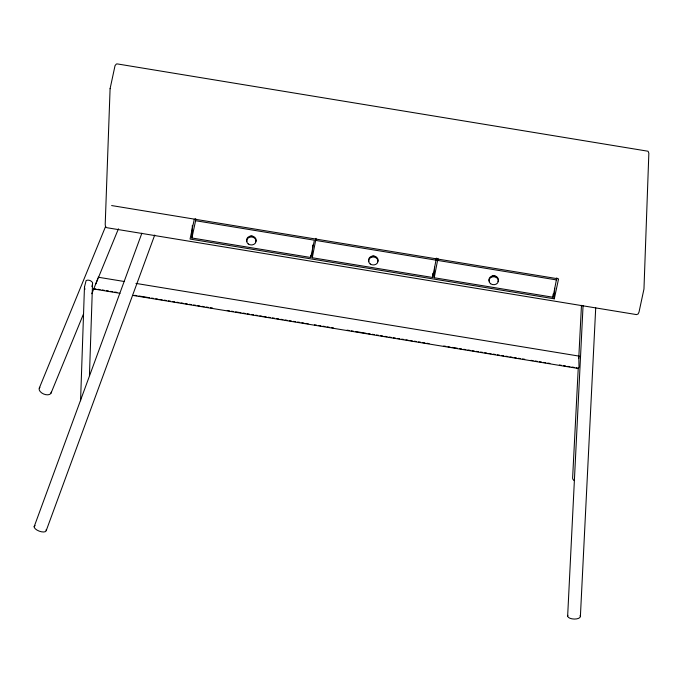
<?xml version="1.0" encoding="UTF-8"?>
<svg xmlns="http://www.w3.org/2000/svg" width="683" height="683" viewBox="0 0 683 683"><rect width="100%" height="100%" fill="white"/><g stroke="black" fill="none" stroke-linecap="round" stroke-linejoin="round"><path stroke-width="1.02" d="M80.568 400.767L84.461 287.099L86.118 280.542C88.269 279.484 91.437 280.585 92.572 282.668L89.439 375.624M195.679 218.594L195.603 220.711L314.402 240.203L310.697 257.482L191.897 237.991L192.358 225.313M310.697 257.482L310.774 255.365M436.42 258.097L432.638 277.486L312.268 257.739L312.729 245.06M312.268 257.739L316.05 238.341M432.638 277.486L432.791 273.26M556.79 277.844L553.017 297.233L434.209 277.742L434.593 267.181M434.209 277.742L437.991 258.353M553.017 297.233L553.128 294.066M194.322 219.123L190.045 239.059L554.297 298.821L554.681 288.26M567.65 616.083L583.069 305.497M580.396 616.322L595.713 307.854M578.253 368.103L572.627 477.699A6.386 3.885 2.6 0 0 574.147 480.567M578.74 358.524L581.472 305.318M120.02 293.306L93.742 288.994L95.876 288.935M191.897 237.991L195.603 220.711M554.297 298.821L558.574 278.886L111.628 205.557M91.898 286.604L92.589 283.65M97.823 278.587L93.742 288.994M34.15 526.704L141.876 233.202M46.256 530.546L154.717 235.046M579.022 356.799L579.662 356.21L135.943 283.411M39.307 388.055L105.498 226.696M51.029 393.126L83.317 314.411M91.795 293.75L93.81 288.832M95.825 283.915L118.432 228.814M132.639 295.38L578.373 368.504L578.996 367.164L578.8 357.499M315.973 240.459L436.343 260.206M437.914 260.462L556.713 279.953M98.087 277.204L124.374 281.516M97.976 289.285L100.077 289.626M102.185 289.968L104.286 290.318M106.386 290.659L108.486 291.009M110.586 291.351L112.695 291.692M114.795 292.042L116.895 292.384M134.764 295.312L136.865 295.662M138.965 296.004L149.475 297.728M151.583 298.078L153.684 298.42M155.784 298.761L157.884 299.111M159.984 299.453L162.093 299.803M164.193 300.144L166.293 300.486M168.394 300.836L170.502 301.177M172.603 301.527L174.703 301.869M176.803 302.21L178.903 302.56M181.012 302.902L183.112 303.252M185.213 303.594L187.313 303.935M189.413 304.285L191.522 304.627M193.622 304.977L195.722 305.318M197.822 305.66L199.931 306.01M202.031 306.351L204.132 306.693M206.232 307.043L208.332 307.384M210.441 307.734L212.541 308.076M227.251 310.492L229.36 310.833M231.46 311.183L233.56 311.525M235.661 311.866L240.92 312.729M243.02 313.079L245.12 313.42M247.22 313.77L249.329 314.112M251.429 314.453L253.53 314.803M255.63 315.145L257.73 315.495M259.839 315.836L261.939 316.178M264.039 316.528L266.139 316.869M268.24 317.219L270.348 317.561M272.449 317.902L274.549 318.252M276.649 318.594L278.758 318.935M280.858 319.285L282.958 319.627M285.059 319.977L287.159 320.318M289.268 320.66L291.368 321.01M293.468 321.351L295.568 321.702M297.668 322.043L299.777 322.385M301.877 322.735L303.978 323.076M306.078 323.426L308.187 323.768M314.487 324.801L316.588 325.151M318.696 325.492L320.797 325.834M322.897 326.184L324.997 326.525M327.097 326.875L329.206 327.217M331.306 327.558L333.406 327.908M347.066 330.145L349.175 330.495M351.275 330.837L353.376 331.178M355.476 331.528L365.986 333.253M368.094 333.594L370.195 333.944M372.295 334.286L374.395 334.627M376.495 334.977L378.604 335.319M380.704 335.669L382.804 336.01M384.905 336.352L387.013 336.702M389.114 337.043L391.214 337.393M393.314 337.735L395.414 338.076M397.523 338.426L399.623 338.768M401.724 339.118L403.824 339.46M405.924 339.801L408.033 340.151M410.133 340.493L412.233 340.843M414.333 341.184L416.434 341.526M418.542 341.876L420.643 342.217M422.743 342.567L424.843 342.909M426.952 343.25L429.052 343.6M443.762 346.008L445.862 346.358M447.971 346.699L450.071 347.049M452.172 347.391L457.431 348.253M459.531 348.595L461.631 348.945M463.731 349.286L465.832 349.636M467.94 349.978L470.041 350.319M472.141 350.669L474.241 351.011M476.35 351.361L478.45 351.702M480.55 352.044L482.65 352.394M484.751 352.735L486.859 353.085M488.96 353.427L491.06 353.768M493.16 354.118L495.26 354.46M497.369 354.81L499.469 355.151M501.57 355.493L503.67 355.843M505.779 356.185L507.879 356.526M509.979 356.876L512.079 357.218M514.179 357.568L516.288 357.909M518.388 358.251L520.489 358.601M522.589 358.942L524.689 359.292M530.998 360.325L533.099 360.667M535.207 361.017L537.308 361.358M539.408 361.7L541.508 362.05M543.608 362.391L545.717 362.741M547.817 363.083L549.917 363.424M559.377 364.978L561.477 365.328M563.577 365.67L565.686 366.011M567.786 366.361L569.887 366.703M571.987 367.053L574.087 367.394M576.196 367.736L578.373 368.504M84.923 289.336L84.461 287.099M489.259 281.106A4.721 4.004 2.1 0 1 493.929 275.804A4.721 4.004 2.1 0 1 497.967 281.558M491.547 276.692A2.894 2.459 2.1 0 1 496.14 276.931M368.888 261.358A4.721 4.004 2.1 0 1 373.558 256.057A4.721 4.004 2.1 0 1 377.597 261.811M371.176 256.945A2.894 2.459 2.1 0 1 374.617 256.347M375.257 256.697A2.894 2.459 2.1 0 1 375.761 257.184M246.947 241.355A4.721 4.004 2.1 0 1 251.617 236.053A4.721 4.004 2.1 0 1 255.655 241.799M249.79 236.514A2.894 2.459 2.1 0 1 253.316 236.694M46.111 529.76A6.386 2.706 20.4 0 1 39.17 531.126A6.386 2.706 20.4 0 1 35.089 525.568M580.115 615.579A6.386 2.852 2.5 0 1 574.258 619.063A6.386 2.852 2.5 0 1 567.804 615.349M51.234 392.153A6.386 3.748 22.7 0 1 43.601 393.997A6.386 3.748 22.7 0 1 39.913 387.261M110.091 88.688L105.208 224.468L105.523 226.619L106.881 227.712L636.513 314.598L638.118 313.992L639.023 312.046L643.967 289.011L648.85 153.231L648.09 151.242L117.425 63.937L116.366 64.006L115.034 65.645L110.091 88.688M490.616 283.744A4.721 4.004 2.1 0 0 498.308 281.481A4.721 4.004 2.1 0 0 492.076 276.939A4.721 4.004 2.1 0 0 490.616 283.744M370.246 263.997A4.721 4.004 2.1 0 0 377.938 261.734A4.721 4.004 2.1 0 0 371.706 257.192A4.721 4.004 2.1 0 0 370.246 263.997M248.305 243.993A4.721 4.004 2.1 0 0 255.997 241.731A4.721 4.004 2.1 0 0 249.765 237.18A4.721 4.004 2.1 0 0 248.305 243.993"/></g></svg>
